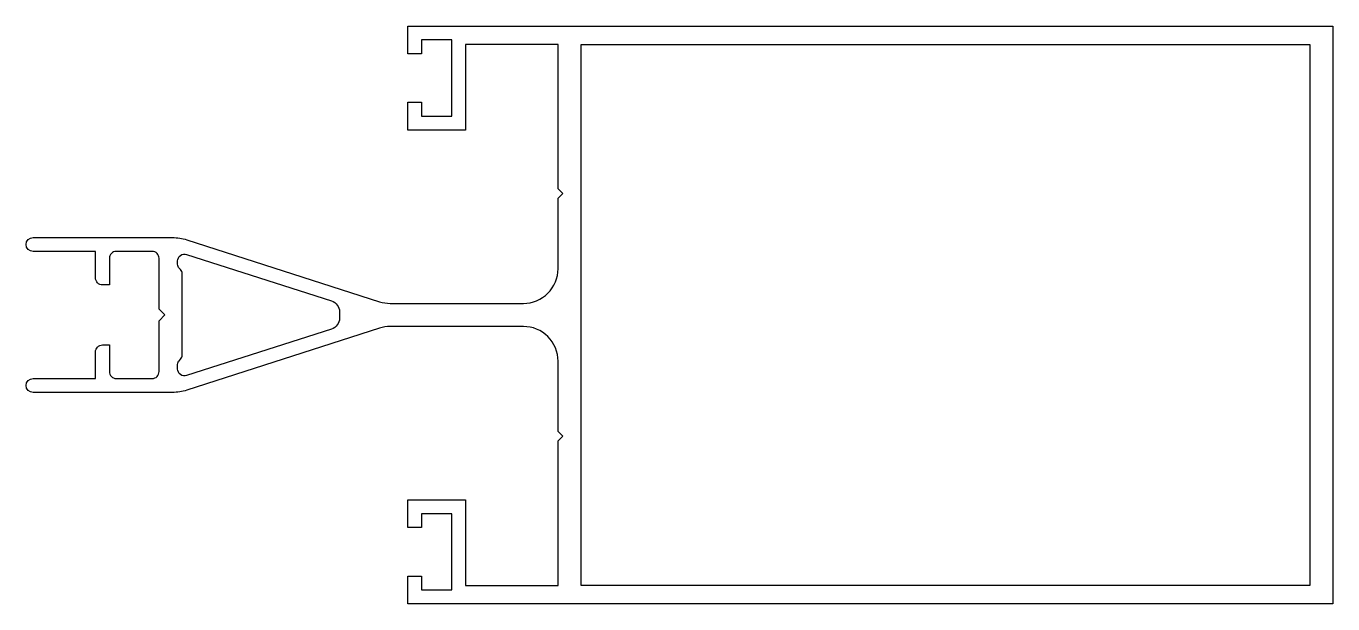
# Model space of a CAD drawing. Extents: x 639 to 752, y 611 to 661.
import ezdxf

# ---------------------------------------------------------------- set-up
doc = ezdxf.new("R2010")
doc.units = 0
doc.layers.get('0').update_dxf_attribs({"linetype": 'CONTINUOUS'})

msp = doc.modelspace()

# ---------------------------------------------------------------- linework, layer by layer
at = {"color": 0}
for points in [[(684.85, 640.28), (684.85, 646.38), (685.25, 646.78), (684.85, 647.18), (684.85, 659.68), (676.85, 659.68), (676.85, 652.28), (671.85, 652.28), (671.85, 654.68), (673.05, 654.68), (673.05, 653.48), (675.65, 653.48), (675.65, 660.08), (673.05, 660.08), (673.05, 658.88), (671.85, 658.88), (671.85, 661.28), (751.85, 661.28), (751.85, 611.28), (671.85, 611.28), (671.85, 613.68), (673.05, 613.68), (673.05, 612.48), (675.65, 612.48), (675.65, 619.08), (673.05, 619.08), (673.05, 617.88), (671.85, 617.88), (671.85, 620.28), (676.85, 620.28), (676.85, 612.88), (684.85, 612.88), (684.85, 625.4), (685.25, 625.8), (684.85, 626.2), (684.85, 632.28, 0.414214), (681.85, 635.28), (670.34, 635.28, 0.077907), (669.42, 635.13), (652.74, 629.77, -0.077907), (651.51, 629.58), (639.45, 629.58, -1), (639.45, 630.78), (644.85, 630.78), (644.85, 633.08, -0.414214), (645.45, 633.68), (646.05, 633.68), (646.05, 631.38, 0.414214), (646.65, 630.78), (649.75, 630.78, 0.414214), (650.35, 631.38), (650.35, 635.78), (650.85, 636.28), (650.35, 636.78), (650.35, 641.18, 0.414214), (649.75, 641.78), (646.65, 641.78, 0.414214), (646.05, 641.18), (646.05, 638.88), (645.45, 638.88, -0.414214), (644.85, 639.48), (644.85, 641.78), (639.45, 641.78, -1), (639.45, 642.98), (651.51, 642.98, -0.077907), (652.74, 642.78), (669.42, 637.42, 0.077907), (670.34, 637.28), (681.85, 637.28, 0.414214)], [(652.2, 640.2), (652.1, 640.31, -0.198912), (651.95, 640.66), (651.95, 640.95, -0.50853), (652.73, 641.52), (665.26, 637.5, -0.325794), (665.95, 636.55), (665.95, 636, -0.325794), (665.26, 635.05), (652.73, 631.03, -0.50853), (651.95, 631.6), (651.95, 632, -0.198912), (652.1, 632.35), (652.2, 632.46, 0.198912), (652.35, 632.81), (652.35, 639.85, 0.198912)]]:
    msp.add_lwpolyline(points, format="xyb", close=True, dxfattribs=at)
msp.add_lwpolyline([(749.85, 612.88), (686.85, 612.88), (686.85, 659.68), (749.85, 659.68)], close=True, dxfattribs=at)

doc.saveas('drawing.dxf')
